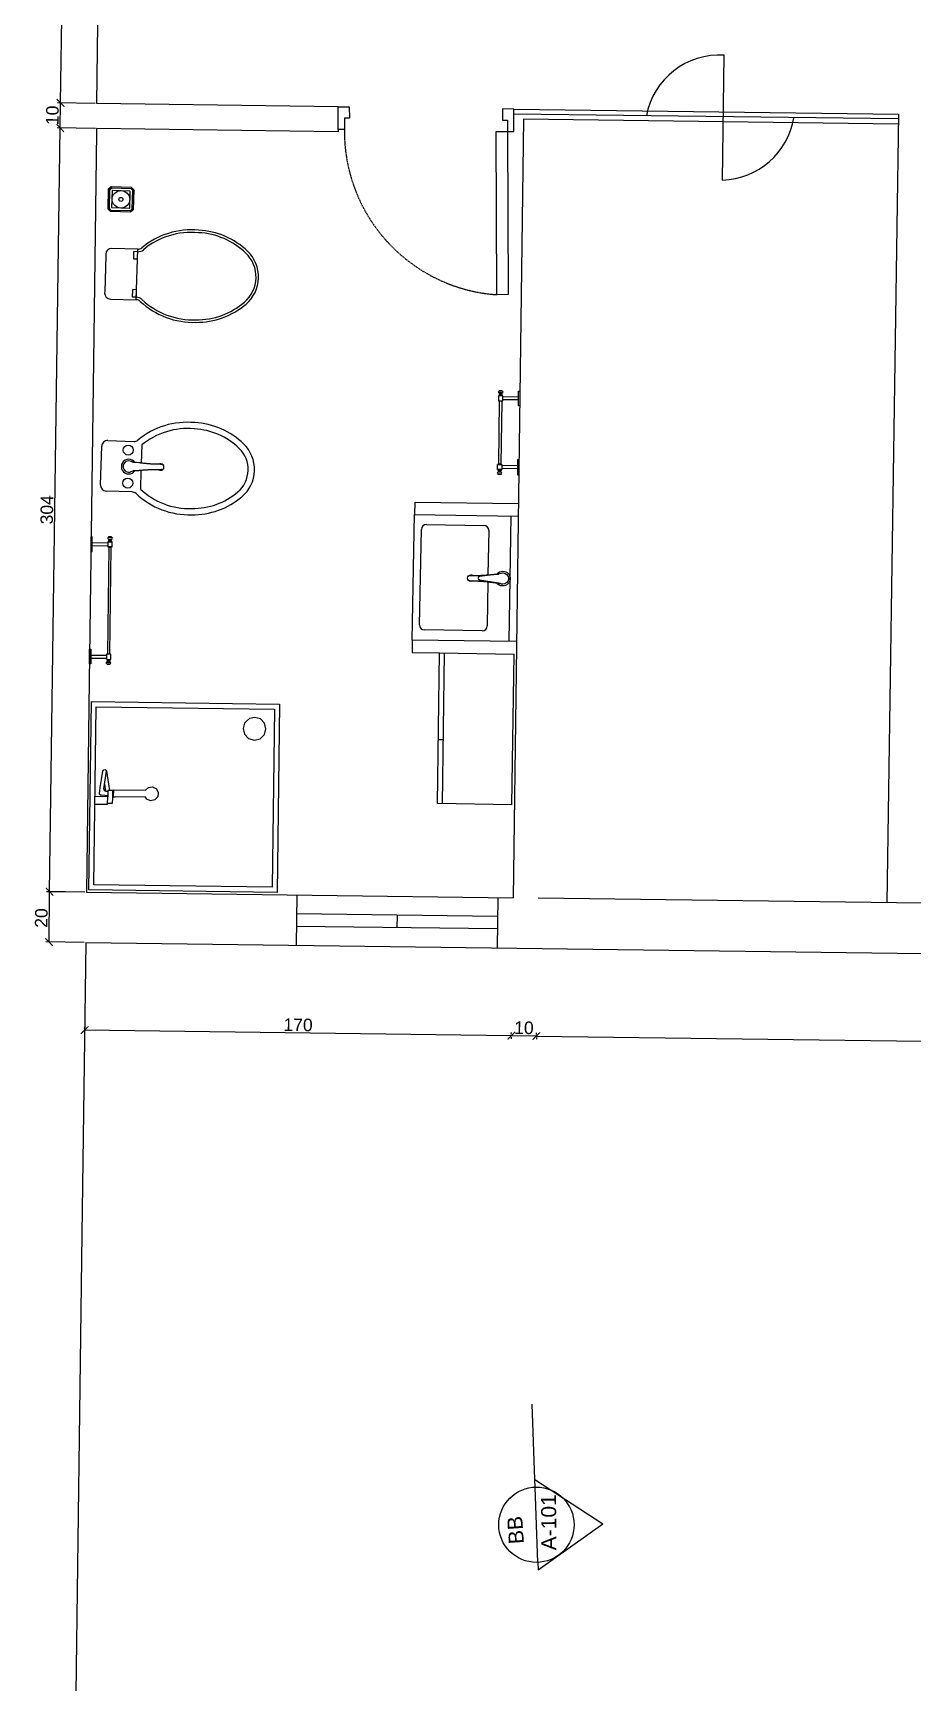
# Model space of a CAD drawing. Header units: millimetres. Extents: x 6031 to 12008, y 2 to 5193.
# Drawn here: x 6710 to 7060, y 757 to 1414 of the extents above; entities that cross this region are included whole.
import ezdxf

# ---------------------------------------------------------------- set-up
doc = ezdxf.new("R2010")
doc.units = ezdxf.units.MM
doc.linetypes.add('HIDDEN', pattern=[0.375, 0.25, -0.125])
for name, color, linetype in [('A-DOOR-FULL', 3, 'Continuous'), ('A-FURN', 9, 'Continuous'), ('A-GLAZ-FULL', 4, 'Continuous'), ('A-WALL-FULL-EXTR', 1, 'Continuous'), ('A-WALL-FULL-INTR', 2, 'Continuous'), ('QUOTE', 5, 'Continuous')]:
    doc.layers.add(name, color=color, linetype=linetype)
doc.styles.get("Standard").update_dxf_attribs({"font": 'arial.ttf'})
doc.dimstyles.new('ISO-25', dxfattribs={"dimtxt": 2.5, "dimasz": 2.5, "dimexe": 1.25, "dimexo": 0.625, "dimtad": 1, "dimtxsty": 'Standard', "dimcen": 2.5, "dimadec": 0, "dimazin": 0, "dimtfac": 1, "dimtmove": 0, "dimatfit": 3, "dimfxl": 1, "dimarcsym": 0})

# ---------------------------------------------------------------- blocks, each defined once
blk = doc.blocks.new('_ArchTick')
at = {"color": 0, "linetype": 'ByBlock', "const_width": 0.15}
blk.add_lwpolyline([(-0.5, -0.5), (0.5, 0.5)], dxfattribs=at)
blk = doc.blocks.new('*D53')
at = {"layer": 'Defpoints', "color": 0, "transparency": 16777216}
for p in [(6910.3, 1014.94), (7292.64, 1009.96), (7292.64, 1009.96)]:
    blk.add_point(p, dxfattribs=at)
at = {"layer": 'QUOTE', "color": 0, "lineweight": -2, "transparency": 16777216}
for p, q in [((6910.3, 1014.94), (7292.64, 1009.96)), ((6910.31, 1015.57), (6910.32, 1016.19)), ((7292.65, 1010.58), (7292.66, 1011.21))]:
    blk.add_line(p, q, dxfattribs=at)
at = {"layer": 'QUOTE', "color": 0, "lineweight": -2, "transparency": 16777216, "xscale": 3, "yscale": 3, "zscale": 3}
for p, rotation in [((6910.3, 1014.94), 179.2526408012089), ((7292.64, 1009.96), 359.2526408012089)]:
    blk.add_blockref('_ArchTick', p, dxfattribs=dict(at, rotation=rotation))
at = {"layer": 'QUOTE', "color": 0, "transparency": 16777216, "insert": (7190.3, 1014.47), "char_height": 5, "attachment_point": 5, "rotation": 359.25264}
blk.add_mtext('382', dxfattribs=at)
blk = doc.blocks.new('*D63')
at = {"layer": 'Defpoints', "color": 0, "transparency": 16777216}
for p in [(6900.3, 1015.07), (6900.3, 1015.07), (6910.3, 1014.94)]:
    blk.add_point(p, dxfattribs=at)
at = {"layer": 'QUOTE', "color": 0, "lineweight": -2, "transparency": 16777216}
for p, q in [((6900.29, 1014.45), (6900.29, 1013.82)), ((6910.3, 1014.94), (6900.3, 1015.07)), ((6910.29, 1014.32), (6910.28, 1013.69))]:
    blk.add_line(p, q, dxfattribs=at)
at = {"layer": 'QUOTE', "color": 0, "lineweight": -2, "transparency": 16777216, "xscale": 3, "yscale": 3, "zscale": 3}
for p, rotation in [((6900.3, 1015.07), 179.2526408012077), ((6910.3, 1014.94), 359.2526408012077)]:
    blk.add_blockref('_ArchTick', p, dxfattribs=dict(at, rotation=rotation))
at = {"layer": 'QUOTE', "color": 0, "transparency": 16777216, "insert": (6905.34, 1018.19), "char_height": 5, "attachment_point": 5, "rotation": 359.25264}
blk.add_mtext('10', dxfattribs=at)
blk = doc.blocks.new('*D77')
at = {"layer": 'Defpoints', "color": 0, "transparency": 16777216}
for p in [(6730.31, 1017.29), (6730.31, 1017.29), (6900.3, 1015.07)]:
    blk.add_point(p, dxfattribs=at)
at = {"layer": 'QUOTE', "color": 0, "lineweight": -2, "transparency": 16777216}
for p, q in [((6730.32, 1017.92), (6730.33, 1018.54)), ((6900.3, 1015.07), (6730.31, 1017.29)), ((6900.31, 1015.7), (6900.32, 1016.32))]:
    blk.add_line(p, q, dxfattribs=at)
at = {"layer": 'QUOTE', "color": 0, "lineweight": -2, "transparency": 16777216, "xscale": 3, "yscale": 3, "zscale": 3}
for p, rotation in [((6730.31, 1017.29), 179.2526408012091), ((6900.3, 1015.07), 359.2526408012092)]:
    blk.add_blockref('_ArchTick', p, dxfattribs=dict(at, rotation=rotation))
at = {"layer": 'QUOTE', "color": 0, "transparency": 16777216, "insert": (6815.35, 1019.36), "char_height": 5, "attachment_point": 5, "rotation": 359.25264}
blk.add_mtext('170', dxfattribs=at)
blk = doc.blocks.new('*D81')
at = {"layer": 'Defpoints', "color": 0, "transparency": 16777216}
for p in [(6716.38, 1072.37), (6731.03, 1072.18), (6730.77, 1052.19)]:
    blk.add_point(p, dxfattribs=at)
at = {"layer": 'QUOTE', "color": 0, "lineweight": -2, "transparency": 16777216}
for p, q in [((6730.41, 1072.19), (6715.13, 1072.39)), ((6716.12, 1052.38), (6716.38, 1072.37)), ((6730.14, 1052.19), (6714.87, 1052.39))]:
    blk.add_line(p, q, dxfattribs=at)
at = {"layer": 'QUOTE', "color": 0, "lineweight": -2, "transparency": 16777216, "xscale": 3, "yscale": 3, "zscale": 3}
for p, rotation in [((6716.38, 1072.37), 89.25264080121269), ((6716.12, 1052.38), 269.2526408012127)]:
    blk.add_blockref('_ArchTick', p, dxfattribs=dict(at, rotation=rotation))
at = {"layer": 'QUOTE', "color": 0, "transparency": 16777216, "insert": (6713.06, 1061.91), "char_height": 5, "attachment_point": 5, "rotation": 89.25264}
blk.add_mtext('20', dxfattribs=at)
blk = doc.blocks.new('*D82')
at = {"layer": 'Defpoints', "color": 0, "transparency": 16777216}
for p in [(6720.59, 1376.47), (6735.28, 1376.27), (6731.03, 1072.18)]:
    blk.add_point(p, dxfattribs=at)
at = {"layer": 'QUOTE', "color": 0, "lineweight": -2, "transparency": 16777216}
for p, q in [((6716.34, 1072.39), (6720.59, 1376.47)), ((6734.65, 1376.28), (6719.34, 1376.49)), ((6730.41, 1072.19), (6715.09, 1072.41))]:
    blk.add_line(p, q, dxfattribs=at)
at = {"layer": 'QUOTE', "color": 0, "lineweight": -2, "transparency": 16777216, "xscale": 3, "yscale": 3, "zscale": 3}
for p, rotation in [((6720.59, 1376.47), 89.20019845323878), ((6716.34, 1072.39), 269.2001984532388)]:
    blk.add_blockref('_ArchTick', p, dxfattribs=dict(at, rotation=rotation))
at = {"layer": 'QUOTE', "color": 0, "transparency": 16777216, "insert": (6715.29, 1224.47), "char_height": 5, "attachment_point": 5, "rotation": 89.2002}
blk.add_mtext('304', dxfattribs=at)
blk = doc.blocks.new('*D83')
at = {"layer": 'Defpoints', "color": 0, "transparency": 16777216}
for p in [(6720.72, 1386.45), (6735.13, 1386.25), (6735, 1376.27)]:
    blk.add_point(p, dxfattribs=at)
at = {"layer": 'QUOTE', "color": 0, "lineweight": -2, "transparency": 16777216}
for p, q in [((6734.51, 1386.26), (6719.47, 1386.46)), ((6720.59, 1376.46), (6720.72, 1386.45)), ((6734.37, 1376.28), (6719.34, 1376.48))]:
    blk.add_line(p, q, dxfattribs=at)
at = {"layer": 'QUOTE', "color": 0, "lineweight": -2, "transparency": 16777216, "xscale": 3, "yscale": 3, "zscale": 3}
for p, rotation in [((6720.72, 1386.45), 89.22906543911091), ((6720.59, 1376.46), 269.2290654391109)]:
    blk.add_blockref('_ArchTick', p, dxfattribs=dict(at, rotation=rotation))
at = {"layer": 'QUOTE', "color": 0, "transparency": 16777216, "insert": (6717.48, 1381.5), "char_height": 5, "attachment_point": 5, "rotation": 89.22907}
blk.add_mtext('10', dxfattribs=at)
blk = doc.blocks.new('*D84')
at = {"layer": 'Defpoints', "color": 0, "transparency": 16777216}
for p in [(6722.95, 1539.6), (6737.37, 1539.39), (6735.13, 1386.25)]:
    blk.add_point(p, dxfattribs=at)
at = {"layer": 'QUOTE', "color": 0, "lineweight": -2, "transparency": 16777216}
for p, q in [((6720.72, 1386.46), (6722.95, 1539.6)), ((6736.74, 1539.39), (6721.7, 1539.61)), ((6734.51, 1386.26), (6719.47, 1386.48))]:
    blk.add_line(p, q, dxfattribs=at)
at = {"layer": 'QUOTE', "color": 0, "lineweight": -2, "transparency": 16777216, "xscale": 3, "yscale": 3, "zscale": 3}
for p, rotation in [((6722.95, 1539.6), 89.16380775792747), ((6720.72, 1386.46), 269.1638077579275)]:
    blk.add_blockref('_ArchTick', p, dxfattribs=dict(at, rotation=rotation))
at = {"layer": 'QUOTE', "color": 0, "transparency": 16777216, "insert": (6718.66, 1463.08), "char_height": 5, "attachment_point": 5, "rotation": 89.16381}
blk.add_mtext('153', dxfattribs=at)

msp = doc.modelspace()

# ---------------------------------------------------------------- linework, layer by layer
at = {"layer": 'A-DOOR-FULL'}
for points in [[(6833.799, 1375.891), (6831.299, 1375.882), (6831.267, 1384.882), (6835.767, 1384.897), (6835.783, 1380.398), (6833.783, 1380.391), (6833.799, 1375.891)], [(6898.785, 1375.084), (6901.285, 1375.092), (6901.254, 1384.016), (6896.754, 1384.077), (6896.769, 1379.577), (6898.769, 1379.584), (6898.785, 1375.084)], [(6894.509, 1310.108), (6894.285, 1375.107), (6898.785, 1375.123), (6899.009, 1310.123), (6894.509, 1310.108)]]:
    msp.add_lwpolyline(points, dxfattribs=at)
at = {"layer": 'A-DOOR-FULL', "linetype": 'HIDDEN'}
msp.add_arc((6899.066, 1375.219), 65.27, 179.410366, 265.997236, dxfattribs=at)
at = {"layer": 'A-FURN', "ltscale": 0.1}
for p, q in [((6984.444, 1355.736), (6985.111, 1405.497)), ((6895.532, 1267.685), (6895.222, 1242.687)), ((6896.546, 1267.672), (6896.132, 1242.671)), ((6753.097, 1250.283), (6752.858, 1243.063)), ((6748.881, 1239.67), (6749.648, 1239.902)), ((6752.76, 1240.104), (6752.516, 1232.725)), ((6861.823, 1222.546), (6861.952, 1227.545)), ((6861.952, 1227.545), (6903.066, 1226.923)), ((6895.926, 1199.067), (6895.159, 1198.835)), ((6860.818, 1172.661), (6860.745, 1167.662)), ((6860.745, 1167.662), (6871.727, 1167.447)), ((6870.858, 1107.453), (6871.727, 1167.447)), ((6871.727, 1167.447), (6901.391, 1167.017)), ((6872.858, 1107.424), (6873.727, 1167.418)), ((6900.522, 1107.024), (6901.391, 1167.017)), ((6873.226, 1132.867), (6871.226, 1132.895)), ((6900.522, 1107.024), (6870.858, 1107.453))]:
    msp.add_line(p, q, dxfattribs=at)
at = {"layer": 'A-FURN'}
for p, q in [((6739.653, 1344.201), (6739.883, 1352.198)), ((6739.883, 1352.198), (6740.912, 1353.169)), ((6740.158, 1344.394), (6740.377, 1351.977)), ((6740.377, 1351.977), (6741.104, 1352.663)), ((6740.912, 1353.169), (6748.908, 1352.938)), ((6741.104, 1352.663), (6748.687, 1352.444)), ((6741.17, 1344.779), (6741.365, 1351.534)), ((6741.365, 1351.534), (6741.489, 1351.652)), ((6741.489, 1351.652), (6748.244, 1351.457)), ((6748.362, 1351.332), (6748.167, 1344.578)), ((6748.244, 1351.457), (6748.362, 1351.332)), ((6748.687, 1352.444), (6749.373, 1351.717)), ((6748.908, 1352.938), (6749.879, 1351.91)), ((6749.373, 1351.717), (6749.155, 1344.135)), ((6749.879, 1351.91), (6749.649, 1343.913)), ((6740.623, 1343.173), (6739.653, 1344.201)), ((6740.845, 1343.667), (6740.158, 1344.394)), ((6748.62, 1342.942), (6740.623, 1343.173)), ((6748.428, 1343.448), (6740.845, 1343.667)), ((6741.288, 1344.654), (6741.17, 1344.779)), ((6748.042, 1344.46), (6741.288, 1344.654)), ((6748.167, 1344.578), (6748.042, 1344.46)), ((6749.155, 1344.135), (6748.428, 1343.448)), ((6749.649, 1343.913), (6748.62, 1342.942)), ((6751.49, 1328.195), (6741.158, 1328.493)), ((6749.875, 1324.24), (6749.961, 1327.239)), ((6751.461, 1327.196), (6749.961, 1327.239)), ((6750.909, 1308.072), (6751.49, 1328.195)), ((6738.705, 1325.602), (6738.296, 1311.398)), ((6738.723, 1326.194), (6738.705, 1325.602)), ((6751.374, 1324.197), (6749.875, 1324.24)), ((6738.296, 1311.398), (6738.279, 1310.806)), ((6740.578, 1308.37), (6750.909, 1308.072)), ((6749.439, 1309.115), (6749.525, 1312.114)), ((6750.938, 1309.072), (6749.439, 1309.115)), ((6751.025, 1312.071), (6749.525, 1312.114)), ((6750.938, 1309.072), (6751.025, 1312.071)), ((6895.226, 1269.885), (6895.201, 1267.858)), ((6895.475, 1269.882), (6895.226, 1269.885)), ((6895.48, 1270.305), (6895.475, 1269.882)), ((6896.658, 1269.868), (6895.475, 1269.882)), ((6896.663, 1270.29), (6895.48, 1270.305)), ((6895.488, 1270.98), (6895.486, 1270.812)), ((6896.669, 1270.797), (6895.486, 1270.812)), ((6896.671, 1270.966), (6895.488, 1270.98)), ((6895.499, 1271.825), (6895.497, 1271.656)), ((6896.68, 1271.642), (6895.497, 1271.656)), ((6896.682, 1271.811), (6895.499, 1271.825)), ((6896.658, 1269.868), (6896.663, 1270.29)), ((6896.907, 1269.864), (6896.658, 1269.868)), ((6896.669, 1270.797), (6896.671, 1270.966)), ((6896.68, 1271.642), (6896.682, 1271.811)), ((6896.882, 1267.837), (6896.907, 1269.864)), ((6903.147, 1268.182), (6896.887, 1268.259)), ((6903.162, 1269.364), (6896.902, 1269.442)), ((6903.118, 1265.816), (6903.191, 1271.73)), ((6903.191, 1271.73), (6903.65, 1271.724)), ((6895.201, 1267.858), (6895.45, 1267.855)), ((6895.45, 1267.855), (6895.448, 1267.686)), ((6895.448, 1267.686), (6895.532, 1267.685)), ((6895.45, 1267.855), (6896.632, 1267.84)), ((6896.546, 1267.672), (6895.532, 1267.685)), ((6896.546, 1267.672), (6896.63, 1267.671)), ((6896.63, 1267.671), (6896.632, 1267.84)), ((6896.632, 1267.84), (6896.882, 1267.837)), ((6903.573, 1265.811), (6903.118, 1265.816)), ((6736.636, 1234.337), (6737.145, 1249.723)), ((6739.59, 1252.012), (6749.92, 1251.671)), ((6894.8, 1240.496), (6894.834, 1242.524)), ((6894.834, 1242.524), (6895.083, 1242.52)), ((6895.083, 1242.52), (6895.086, 1242.689)), ((6895.083, 1242.52), (6896.265, 1242.5)), ((6895.086, 1242.689), (6895.17, 1242.687)), ((6896.184, 1242.671), (6895.17, 1242.687)), ((6896.184, 1242.671), (6896.268, 1242.669)), ((6896.268, 1242.669), (6896.265, 1242.5)), ((6896.265, 1242.5), (6896.515, 1242.496)), ((6896.515, 1242.496), (6896.481, 1240.469)), ((6902.767, 1241.97), (6896.508, 1242.074)), ((6902.807, 1244.335), (6902.709, 1238.422)), ((6903.313, 1244.327), (6902.807, 1244.335)), ((6895.049, 1240.492), (6894.8, 1240.496)), ((6895.017, 1238.549), (6895.02, 1238.718)), ((6896.2, 1238.53), (6895.017, 1238.549)), ((6896.202, 1238.699), (6895.02, 1238.718)), ((6895.031, 1239.394), (6895.034, 1239.563)), ((6896.214, 1239.375), (6895.031, 1239.394)), ((6896.216, 1239.544), (6895.034, 1239.563)), ((6895.042, 1240.07), (6895.049, 1240.492)), ((6896.225, 1240.05), (6895.042, 1240.07)), ((6896.232, 1240.473), (6895.049, 1240.492)), ((6896.202, 1238.699), (6896.2, 1238.53)), ((6896.216, 1239.544), (6896.214, 1239.375)), ((6896.232, 1240.473), (6896.225, 1240.05)), ((6896.481, 1240.469), (6896.232, 1240.473)), ((6902.748, 1240.787), (6896.488, 1240.891)), ((6902.709, 1238.422), (6903.215, 1238.414)), ((6749.255, 1231.55), (6738.925, 1231.892)), ((6860.817, 1172.609), (6861.793, 1222.599)), ((6861.793, 1222.599), (6903.001, 1221.966)), ((6899.494, 1172.025), (6900.235, 1222.029)), ((6863.73, 1178.641), (6864.496, 1216.621)), ((6866.534, 1218.582), (6889.32, 1218.267)), ((6891.291, 1216.237), (6891.006, 1198.545)), ((6732.846, 1213.755), (6732.773, 1207.841)), ((6733.353, 1213.748), (6732.846, 1213.755)), ((6733.28, 1207.835), (6733.353, 1213.748)), ((6733.309, 1210.2), (6739.569, 1210.123)), ((6733.324, 1211.383), (6739.584, 1211.305)), ((6739.895, 1209.527), (6739.37, 1167.118)), ((6739.589, 1211.728), (6739.564, 1209.7)), ((6739.564, 1209.7), (6739.813, 1209.697)), ((6739.838, 1211.725), (6739.589, 1211.728)), ((6739.813, 1209.697), (6739.811, 1209.528)), ((6739.811, 1209.528), (6739.895, 1209.527)), ((6740.996, 1209.682), (6739.813, 1209.697)), ((6739.843, 1212.147), (6739.838, 1211.725)), ((6739.838, 1211.725), (6741.021, 1211.71)), ((6739.843, 1212.147), (6741.026, 1212.132)), ((6739.852, 1212.823), (6739.85, 1212.654)), ((6739.85, 1212.654), (6741.032, 1212.639)), ((6739.852, 1212.823), (6741.034, 1212.808)), ((6739.862, 1213.668), (6739.86, 1213.499)), ((6739.86, 1213.499), (6741.043, 1213.484)), ((6741.045, 1213.653), (6739.862, 1213.668)), ((6739.895, 1209.527), (6740.909, 1209.514)), ((6740.384, 1167.105), (6740.909, 1209.514)), ((6740.909, 1209.514), (6740.994, 1209.513)), ((6740.994, 1209.513), (6740.996, 1209.682)), ((6740.996, 1209.682), (6741.245, 1209.679)), ((6741.021, 1211.71), (6741.026, 1212.132)), ((6741.27, 1211.707), (6741.021, 1211.71)), ((6741.032, 1212.639), (6741.034, 1212.808)), ((6741.043, 1213.484), (6741.045, 1213.653)), ((6741.245, 1209.679), (6741.27, 1211.707)), ((6732.773, 1207.841), (6733.28, 1207.835)), ((6890.966, 1195.789), (6890.727, 1178.241)), ((6888.698, 1176.271), (6865.7, 1176.612)), ((6902.233, 1171.995), (6860.817, 1172.609)), ((6732.218, 1163.066), (6732.291, 1168.98)), ((6732.725, 1163.06), (6732.218, 1163.066)), ((6732.291, 1168.98), (6732.798, 1168.973)), ((6732.798, 1168.973), (6732.725, 1163.06)), ((6732.754, 1165.425), (6739.014, 1165.348)), ((6732.769, 1166.608), (6739.029, 1166.53)), ((6739.034, 1166.953), (6739.009, 1164.925)), ((6739.009, 1164.925), (6739.258, 1164.922)), ((6739.283, 1166.95), (6739.034, 1166.953)), ((6739.236, 1163.148), (6739.234, 1162.979)), ((6739.234, 1162.979), (6740.417, 1162.964)), ((6739.236, 1163.148), (6740.419, 1163.133)), ((6739.247, 1163.993), (6739.245, 1163.824)), ((6739.245, 1163.824), (6740.427, 1163.809)), ((6739.247, 1163.993), (6740.429, 1163.978)), ((6739.258, 1164.922), (6739.253, 1164.5)), ((6739.253, 1164.5), (6740.436, 1164.485)), ((6739.258, 1164.922), (6740.441, 1164.907)), ((6739.285, 1167.119), (6739.283, 1166.95)), ((6740.466, 1166.935), (6739.283, 1166.95)), ((6739.37, 1167.118), (6739.285, 1167.119)), ((6739.37, 1167.118), (6740.384, 1167.105)), ((6740.468, 1167.104), (6740.384, 1167.105)), ((6740.427, 1163.809), (6740.429, 1163.978)), ((6740.436, 1164.485), (6740.441, 1164.907)), ((6740.441, 1164.907), (6740.69, 1164.904)), ((6740.466, 1166.935), (6740.468, 1167.104)), ((6740.715, 1166.932), (6740.466, 1166.935)), ((6740.69, 1164.904), (6740.715, 1166.932)), ((6794.049, 1139.534), (6793.471, 1137.379)), ((6793.471, 1137.379), (6793.991, 1135.091)), ((6794.853, 1140.354), (6794.049, 1139.534)), ((6794.853, 1140.354), (6795.938, 1141.295)), ((6798.008, 1141.802), (6795.938, 1141.295)), ((6800.319, 1141.221), (6798.008, 1141.802)), ((6801.986, 1139.47), (6800.319, 1141.221)), ((6801.927, 1134.988), (6802.467, 1137.183)), ((6802.467, 1137.183), (6801.986, 1139.47)), ((6793.991, 1135.091), (6795.659, 1133.379)), ((6795.659, 1133.379), (6797.93, 1132.759)), ((6797.93, 1132.759), (6800.216, 1133.319)), ((6800.216, 1133.319), (6801.927, 1134.988)), ((6736.566, 1113.865), (6737.088, 1117.135)), ((6737.088, 1117.135), (6737.61, 1120.408)), ((6737.61, 1120.408), (6737.734, 1120.725)), ((6737.734, 1120.725), (6738.009, 1120.954)), ((6737.933, 1113.329), (6739.051, 1120.327)), ((6738.009, 1120.954), (6738.328, 1121.019)), ((6738.328, 1121.019), (6738.627, 1120.973)), ((6738.627, 1120.973), (6738.887, 1120.778)), ((6738.887, 1120.778), (6739.083, 1120.439)), ((6739.083, 1120.439), (6739.084, 1120.438)), ((6739.084, 1120.438), (6740.217, 1112.694)), ((6739.498, 1110.203), (6734.498, 1110.269)), ((6736.222, 1111.651), (6736.347, 1112.498)), ((6736.295, 1111.257), (6736.222, 1111.651)), ((6736.605, 1110.896), (6736.295, 1111.257)), ((6736.347, 1112.498), (6736.566, 1113.865)), ((6737.067, 1110.769), (6736.605, 1110.896)), ((6738.393, 1110.752), (6737.067, 1110.769)), ((6737.933, 1113.329), (6738.007, 1112.935)), ((6738.007, 1112.935), (6738.316, 1112.574)), ((6738.234, 1115.214), (6738.57, 1112.504)), ((6738.316, 1112.574), (6738.778, 1112.447)), ((6738.393, 1110.752), (6739.505, 1110.737)), ((6738.737, 1110.3), (6738.671, 1110.214)), ((6738.782, 1110.511), (6738.737, 1110.3)), ((6738.744, 1110.747), (6738.782, 1110.511)), ((6738.778, 1112.447), (6739.527, 1112.437)), ((6739.53, 1112.703), (6739.498, 1110.203)), ((6741.53, 1112.677), (6739.53, 1112.703)), ((6741.491, 1109.677), (6741.53, 1112.677)), ((6741.504, 1110.711), (6741.722, 1110.708)), ((6741.527, 1112.411), (6741.744, 1112.408)), ((6741.751, 1112.974), (6741.715, 1110.173)), ((6741.722, 1110.701), (6741.716, 1110.708)), ((6741.751, 1112.974), (6754.533, 1112.807)), ((6754.533, 1112.807), (6755.719, 1113.841)), ((6755.719, 1113.841), (6757.389, 1114.088)), ((6757.389, 1114.088), (6758.894, 1113.295)), ((6758.894, 1113.295), (6759.584, 1111.923)), ((6759.584, 1111.923), (6759.41, 1110.209)), ((6734.459, 1107.269), (6739.458, 1107.204)), ((6739.458, 1107.204), (6739.498, 1110.203)), ((6739.465, 1107.704), (6741.465, 1107.677)), ((6741.465, 1107.677), (6741.491, 1109.677)), ((6741.715, 1110.173), (6742.518, 1110.164)), ((6754.496, 1110.008), (6742.518, 1110.164)), ((6755.103, 1109.188), (6754.496, 1110.008)), ((6756.526, 1108.597), (6755.103, 1109.188)), ((6758.231, 1108.945), (6756.526, 1108.597)), ((6759.41, 1110.209), (6758.231, 1108.945))]:
    msp.add_line(p, q, dxfattribs=at)
at = {"layer": 'A-FURN', "ltscale": 4}
for p, q in [((6748.977, 1243.618), (6748.95, 1243.628)), ((6749.003, 1243.606), (6748.977, 1243.618)), ((6749.03, 1243.595), (6749.003, 1243.606)), ((6749.058, 1243.583), (6749.03, 1243.595)), ((6749.085, 1243.571), (6749.058, 1243.583)), ((6749.112, 1243.559), (6749.085, 1243.571)), ((6749.139, 1243.547), (6749.112, 1243.559)), ((6749.166, 1243.535), (6749.139, 1243.547)), ((6749.194, 1243.523), (6749.166, 1243.535)), ((6749.221, 1243.511), (6749.194, 1243.523)), ((6749.249, 1243.5), (6749.221, 1243.511)), ((6749.276, 1243.488), (6749.249, 1243.5)), ((6749.304, 1243.477), (6749.276, 1243.488)), ((6749.331, 1243.466), (6749.304, 1243.477)), ((6749.359, 1243.455), (6749.331, 1243.466)), ((6749.387, 1243.445), (6749.359, 1243.455)), ((6749.414, 1243.436), (6749.387, 1243.445)), ((6749.442, 1243.427), (6749.414, 1243.436)), ((6749.47, 1243.418), (6749.442, 1243.427)), ((6749.498, 1243.411), (6749.47, 1243.418)), ((6749.565, 1243.394), (6749.498, 1243.411)), ((6749.632, 1243.38), (6749.565, 1243.394)), ((6749.699, 1243.368), (6749.632, 1243.38)), ((6749.766, 1243.359), (6749.699, 1243.368)), ((6749.834, 1243.351), (6749.766, 1243.359)), ((6749.902, 1243.344), (6749.834, 1243.351)), ((6749.97, 1243.339), (6749.902, 1243.344)), ((6750.038, 1243.335), (6749.97, 1243.339)), ((6750.106, 1243.332), (6750.038, 1243.335)), ((6750.174, 1243.33), (6750.106, 1243.332)), ((6750.242, 1243.329), (6750.174, 1243.33)), ((6750.311, 1243.328), (6750.242, 1243.329)), ((6750.379, 1243.327), (6750.311, 1243.328)), ((6750.447, 1243.327), (6750.379, 1243.327)), ((6750.515, 1243.326), (6750.447, 1243.327)), ((6750.584, 1243.325), (6750.515, 1243.326)), ((6750.652, 1243.323), (6750.584, 1243.325)), ((6750.72, 1243.321), (6750.652, 1243.323)), ((6750.788, 1243.318), (6750.72, 1243.321)), ((6750.855, 1243.314), (6750.788, 1243.318)), ((6751.039, 1243.291), (6750.855, 1243.314)), ((6751.871, 1243.186), (6751.039, 1243.291)), ((6752.152, 1243.15), (6751.871, 1243.186)), ((6752.434, 1243.115), (6752.152, 1243.15)), ((6752.715, 1243.081), (6752.434, 1243.115)), ((6752.996, 1243.046), (6752.715, 1243.081)), ((6753.278, 1243.013), (6752.996, 1243.046)), ((6753.56, 1242.98), (6753.278, 1243.013)), ((6753.842, 1242.947), (6753.56, 1242.98)), ((6754.124, 1242.916), (6753.842, 1242.947)), ((6754.406, 1242.885), (6754.124, 1242.916)), ((6754.688, 1242.856), (6754.406, 1242.885)), ((6754.97, 1242.828), (6754.688, 1242.856)), ((6755.252, 1242.801), (6754.97, 1242.828)), ((6755.535, 1242.775), (6755.252, 1242.801)), ((6755.817, 1242.75), (6755.535, 1242.775)), ((6756.1, 1242.728), (6755.817, 1242.75)), ((6756.383, 1242.706), (6756.1, 1242.728)), ((6756.666, 1242.687), (6756.383, 1242.706)), ((6756.949, 1242.669), (6756.666, 1242.687)), ((6757.232, 1242.654), (6756.949, 1242.669)), ((6757.515, 1242.64), (6757.232, 1242.654)), ((6757.614, 1242.635), (6757.515, 1242.64)), ((6757.714, 1242.631), (6757.614, 1242.635)), ((6757.814, 1242.627), (6757.714, 1242.631)), ((6757.914, 1242.623), (6757.814, 1242.627)), ((6758.013, 1242.619), (6757.914, 1242.623)), ((6758.113, 1242.615), (6758.013, 1242.619)), ((6758.213, 1242.612), (6758.113, 1242.615)), ((6758.313, 1242.608), (6758.213, 1242.612)), ((6758.413, 1242.605), (6758.313, 1242.608)), ((6758.513, 1242.601), (6758.413, 1242.605)), ((6758.612, 1242.598), (6758.513, 1242.601)), ((6758.712, 1242.595), (6758.612, 1242.598)), ((6758.812, 1242.592), (6758.712, 1242.595)), ((6758.912, 1242.589), (6758.812, 1242.592)), ((6759.012, 1242.587), (6758.912, 1242.589)), ((6759.112, 1242.584), (6759.012, 1242.587)), ((6759.211, 1242.582), (6759.112, 1242.584)), ((6759.311, 1242.579), (6759.211, 1242.582)), ((6759.411, 1242.577), (6759.311, 1242.579)), ((6759.511, 1242.575), (6759.411, 1242.577)), ((6759.564, 1242.574), (6759.511, 1242.575)), ((6759.617, 1242.574), (6759.564, 1242.574)), ((6759.671, 1242.574), (6759.617, 1242.574)), ((6759.726, 1242.574), (6759.671, 1242.574)), ((6759.78, 1242.575), (6759.726, 1242.574)), ((6759.836, 1242.576), (6759.78, 1242.575)), ((6759.891, 1242.577), (6759.836, 1242.576)), ((6759.947, 1242.578), (6759.891, 1242.577)), ((6760.003, 1242.578), (6759.947, 1242.578)), ((6760.059, 1242.579), (6760.003, 1242.578)), ((6760.115, 1242.579), (6760.059, 1242.579)), ((6760.17, 1242.579), (6760.115, 1242.579)), ((6760.226, 1242.579), (6760.17, 1242.579)), ((6760.281, 1242.578), (6760.226, 1242.579)), ((6760.336, 1242.576), (6760.281, 1242.578)), ((6760.391, 1242.574), (6760.336, 1242.576)), ((6760.445, 1242.571), (6760.391, 1242.574)), ((6760.498, 1242.567), (6760.445, 1242.571)), ((6760.551, 1242.562), (6760.498, 1242.567)), ((6760.604, 1242.555), (6760.551, 1242.562)), ((6760.635, 1242.551), (6760.604, 1242.555)), ((6760.667, 1242.546), (6760.635, 1242.551)), ((6760.698, 1242.54), (6760.667, 1242.546)), ((6760.73, 1242.534), (6760.698, 1242.54)), ((6760.761, 1242.527), (6760.73, 1242.534)), ((6760.793, 1242.52), (6760.761, 1242.527)), ((6760.825, 1242.512), (6760.793, 1242.52)), ((6760.856, 1242.504), (6760.825, 1242.512)), ((6760.888, 1242.496), (6760.856, 1242.504)), ((6760.919, 1242.487), (6760.888, 1242.496)), ((6760.95, 1242.479), (6760.919, 1242.487)), ((6760.982, 1242.47), (6760.95, 1242.479)), ((6761.013, 1242.461), (6760.982, 1242.47)), ((6761.045, 1242.452), (6761.013, 1242.461)), ((6761.076, 1242.443), (6761.045, 1242.452)), ((6761.107, 1242.434), (6761.076, 1242.443)), ((6761.138, 1242.426), (6761.107, 1242.434)), ((6761.169, 1242.417), (6761.138, 1242.426)), ((6761.2, 1242.409), (6761.169, 1242.417)), ((6761.231, 1242.402), (6761.2, 1242.409)), ((6749.716, 1239.91), (6749.648, 1239.902)), ((6749.784, 1239.917), (6749.716, 1239.91)), ((6749.851, 1239.922), (6749.784, 1239.917)), ((6749.919, 1239.925), (6749.851, 1239.922)), ((6749.987, 1239.928), (6749.919, 1239.925)), ((6750.055, 1239.929), (6749.987, 1239.928)), ((6750.123, 1239.929), (6750.055, 1239.929)), ((6750.191, 1239.929), (6750.123, 1239.929)), ((6750.259, 1239.928), (6750.191, 1239.929)), ((6750.327, 1239.927), (6750.259, 1239.928)), ((6750.395, 1239.926), (6750.327, 1239.927)), ((6750.464, 1239.925), (6750.395, 1239.926)), ((6750.532, 1239.924), (6750.464, 1239.925)), ((6750.6, 1239.924), (6750.532, 1239.924)), ((6750.668, 1239.924), (6750.6, 1239.924)), ((6750.737, 1239.925), (6750.668, 1239.924)), ((6750.805, 1239.927), (6750.737, 1239.925)), ((6750.872, 1239.93), (6750.805, 1239.927)), ((6750.939, 1239.934), (6750.872, 1239.93)), ((6751.006, 1239.939), (6750.939, 1239.934)), ((6751.074, 1239.944), (6751.006, 1239.939)), ((6751.141, 1239.95), (6751.074, 1239.944)), ((6751.208, 1239.956), (6751.141, 1239.95)), ((6751.275, 1239.962), (6751.208, 1239.956)), ((6751.342, 1239.969), (6751.275, 1239.962)), ((6751.409, 1239.976), (6751.342, 1239.969)), ((6751.476, 1239.983), (6751.409, 1239.976)), ((6751.543, 1239.991), (6751.476, 1239.983)), ((6751.61, 1239.998), (6751.543, 1239.991)), ((6751.677, 1240.006), (6751.61, 1239.998)), ((6751.744, 1240.013), (6751.677, 1240.006)), ((6751.811, 1240.021), (6751.744, 1240.013)), ((6751.879, 1240.028), (6751.811, 1240.021)), ((6751.946, 1240.035), (6751.879, 1240.028)), ((6752.013, 1240.041), (6751.946, 1240.035)), ((6752.08, 1240.048), (6752.013, 1240.041)), ((6752.147, 1240.053), (6752.08, 1240.048)), ((6752.423, 1240.076), (6752.147, 1240.053)), ((6752.698, 1240.099), (6752.423, 1240.076)), ((6752.974, 1240.122), (6752.698, 1240.099)), ((6753.25, 1240.146), (6752.974, 1240.122)), ((6753.525, 1240.169), (6753.25, 1240.146)), ((6753.801, 1240.192), (6753.525, 1240.169)), ((6754.077, 1240.214), (6753.801, 1240.192)), ((6754.352, 1240.236), (6754.077, 1240.214)), ((6754.628, 1240.257), (6754.352, 1240.236)), ((6754.904, 1240.278), (6754.628, 1240.257)), ((6755.18, 1240.297), (6754.904, 1240.278)), ((6755.455, 1240.315), (6755.18, 1240.297)), ((6755.731, 1240.332), (6755.455, 1240.315)), ((6756.007, 1240.348), (6755.731, 1240.332)), ((6756.283, 1240.362), (6756.007, 1240.348)), ((6756.56, 1240.374), (6756.283, 1240.362)), ((6756.836, 1240.384), (6756.56, 1240.374)), ((6757.113, 1240.392), (6756.836, 1240.384)), ((6757.389, 1240.398), (6757.113, 1240.392)), ((6757.666, 1240.401), (6757.389, 1240.398)), ((6757.757, 1240.402), (6757.666, 1240.401)), ((6757.847, 1240.403), (6757.757, 1240.402)), ((6757.938, 1240.403), (6757.847, 1240.403)), ((6758.029, 1240.404), (6757.938, 1240.403)), ((6758.119, 1240.405), (6758.029, 1240.404)), ((6758.21, 1240.405), (6758.119, 1240.405)), ((6758.3, 1240.406), (6758.21, 1240.405)), ((6758.391, 1240.406), (6758.3, 1240.406)), ((6758.482, 1240.407), (6758.391, 1240.406)), ((6758.572, 1240.407), (6758.482, 1240.407)), ((6758.663, 1240.407), (6758.572, 1240.407)), ((6758.754, 1240.407), (6758.663, 1240.407)), ((6758.844, 1240.408), (6758.754, 1240.407)), ((6758.935, 1240.408), (6758.844, 1240.408)), ((6759.025, 1240.407), (6758.935, 1240.408)), ((6759.116, 1240.407), (6759.025, 1240.407)), ((6759.207, 1240.407), (6759.116, 1240.407)), ((6759.297, 1240.406), (6759.207, 1240.407)), ((6759.388, 1240.406), (6759.297, 1240.406)), ((6759.479, 1240.405), (6759.388, 1240.406)), ((6759.532, 1240.404), (6759.479, 1240.405)), ((6759.585, 1240.403), (6759.532, 1240.404)), ((6759.639, 1240.401), (6759.585, 1240.403)), ((6759.694, 1240.399), (6759.639, 1240.401)), ((6759.748, 1240.397), (6759.694, 1240.399)), ((6759.804, 1240.395), (6759.748, 1240.397)), ((6759.859, 1240.392), (6759.804, 1240.395)), ((6759.915, 1240.39), (6759.859, 1240.392)), ((6759.97, 1240.388), (6759.915, 1240.39)), ((6760.026, 1240.385), (6759.97, 1240.388)), ((6760.082, 1240.383), (6760.026, 1240.385)), ((6760.137, 1240.382), (6760.082, 1240.383)), ((6760.193, 1240.381), (6760.137, 1240.382)), ((6760.248, 1240.38), (6760.193, 1240.381)), ((6760.303, 1240.38), (6760.248, 1240.38)), ((6760.358, 1240.381), (6760.303, 1240.38)), ((6760.412, 1240.382), (6760.358, 1240.381)), ((6760.466, 1240.384), (6760.412, 1240.382)), ((6760.519, 1240.388), (6760.466, 1240.384)), ((6760.571, 1240.392), (6760.519, 1240.388)), ((6760.603, 1240.395), (6760.571, 1240.392)), ((6760.635, 1240.399), (6760.603, 1240.395)), ((6760.666, 1240.403), (6760.635, 1240.399)), ((6760.698, 1240.408), (6760.666, 1240.403)), ((6760.73, 1240.414), (6760.698, 1240.408)), ((6760.762, 1240.42), (6760.73, 1240.414)), ((6760.793, 1240.426), (6760.762, 1240.42)), ((6760.825, 1240.433), (6760.793, 1240.426)), ((6760.857, 1240.44), (6760.825, 1240.433)), ((6760.888, 1240.447), (6760.857, 1240.44)), ((6760.92, 1240.454), (6760.888, 1240.447)), ((6760.952, 1240.461), (6760.92, 1240.454)), ((6760.983, 1240.469), (6760.952, 1240.461)), ((6761.015, 1240.476), (6760.983, 1240.469)), ((6761.047, 1240.484), (6761.015, 1240.476)), ((6761.078, 1240.491), (6761.047, 1240.484)), ((6761.109, 1240.498), (6761.078, 1240.491)), ((6761.141, 1240.505), (6761.109, 1240.498)), ((6761.172, 1240.512), (6761.141, 1240.505)), ((6761.203, 1240.518), (6761.172, 1240.512))]:
    msp.add_line(p, q, dxfattribs=at)
for points in [[(6884.919, 1196.16, -0.1503111), (6884.179, 1195.944, -1), (6884.218, 1198.568, -0.1450626), (6884.929, 1198.345)], [(6883.604, 1198.219), (6883.635, 1198.225), (6883.667, 1198.232), (6883.698, 1198.239), (6883.729, 1198.246), (6883.761, 1198.253), (6883.792, 1198.261), (6883.824, 1198.268), (6883.856, 1198.276), (6883.887, 1198.283), (6883.919, 1198.29), (6883.951, 1198.297), (6883.982, 1198.304), (6884.014, 1198.311), (6884.046, 1198.317), (6884.077, 1198.323), (6884.109, 1198.328), (6884.141, 1198.333), (6884.173, 1198.338), (6884.204, 1198.342), (6884.236, 1198.345), (6884.289, 1198.349), (6884.342, 1198.352), (6884.396, 1198.355), (6884.45, 1198.356), (6884.504, 1198.357), (6884.559, 1198.357), (6884.615, 1198.356), (6884.67, 1198.355), (6884.726, 1198.353), (6884.781, 1198.352), (6884.837, 1198.349), (6884.893, 1198.347), (6884.948, 1198.344), (6885.004, 1198.342), (6885.059, 1198.34), (6885.114, 1198.337), (6885.168, 1198.335), (6885.222, 1198.334), (6885.276, 1198.332), (6885.329, 1198.332), (6885.419, 1198.331), (6885.51, 1198.33), (6885.601, 1198.33), (6885.691, 1198.33), (6885.782, 1198.329), (6885.873, 1198.329), (6885.963, 1198.329), (6886.054, 1198.329), (6886.144, 1198.33), (6886.235, 1198.33), (6886.326, 1198.33), (6886.416, 1198.331), (6886.507, 1198.331), (6886.598, 1198.332), (6886.688, 1198.332), (6886.779, 1198.333), (6886.869, 1198.333), (6886.96, 1198.334), (6887.051, 1198.335), (6887.141, 1198.336), (6887.418, 1198.339), (6887.695, 1198.345), (6887.971, 1198.353), (6888.248, 1198.363), (6888.524, 1198.375), (6888.8, 1198.389), (6889.076, 1198.405), (6889.352, 1198.421), (6889.628, 1198.44), (6889.904, 1198.459), (6890.179, 1198.479), (6890.455, 1198.501), (6890.731, 1198.523), (6891.006, 1198.545), (6891.282, 1198.568), (6891.558, 1198.591), (6891.833, 1198.614), (6892.109, 1198.638), (6892.385, 1198.661), (6892.66, 1198.683), (6892.728, 1198.689), (6892.795, 1198.695), (6892.862, 1198.702), (6892.929, 1198.709), (6892.996, 1198.716), (6893.063, 1198.723), (6893.13, 1198.731), (6893.197, 1198.738), (6893.264, 1198.746), (6893.331, 1198.753), (6893.398, 1198.761), (6893.465, 1198.768), (6893.532, 1198.775), (6893.6, 1198.781), (6893.667, 1198.787), (6893.734, 1198.793), (6893.801, 1198.798), (6893.868, 1198.802), (6893.935, 1198.806), (6894.003, 1198.809), (6894.071, 1198.812), (6894.139, 1198.813), (6894.207, 1198.813), (6894.276, 1198.813), (6894.344, 1198.812), (6894.412, 1198.811), (6894.48, 1198.81), (6894.548, 1198.809), (6894.616, 1198.808), (6894.684, 1198.808), (6894.752, 1198.808), (6894.82, 1198.809), (6894.888, 1198.812), (6894.956, 1198.815), (6895.024, 1198.82), (6895.092, 1198.827), (6895.159, 1198.835), (6887.646, 1197.872, 0.7581403), (6887.626, 1196.55), (6895.243, 1195.342), (6895.309, 1195.326), (6895.337, 1195.318), (6895.365, 1195.31), (6895.393, 1195.301), (6895.421, 1195.291), (6895.448, 1195.281), (6895.476, 1195.271), (6895.504, 1195.26), (6895.531, 1195.249), (6895.559, 1195.237), (6895.586, 1195.225), (6895.614, 1195.214), (6895.641, 1195.202), (6895.668, 1195.19), (6895.696, 1195.177), (6895.723, 1195.166), (6895.75, 1195.154), (6895.777, 1195.142), (6895.804, 1195.13), (6895.831, 1195.119), (6895.858, 1195.108)], [(6894.543, 1198.802, -0.2437367), (6896.965, 1200.012, -1), (6896.878, 1194.128, -0.244286), (6894.489, 1195.414)], [(6895.926, 1199.067, -0.1216881), (6896.973, 1199.309, -1), (6896.907, 1194.83, -0.123107), (6895.856, 1195.109)]]:
    msp.add_lwpolyline(points, format="xyb", dxfattribs=at)
msp.add_lwpolyline([(6883.576, 1196.335), (6883.607, 1196.327), (6883.638, 1196.319), (6883.669, 1196.311), (6883.7, 1196.302), (6883.732, 1196.294), (6883.763, 1196.285), (6883.794, 1196.276), (6883.825, 1196.267), (6883.857, 1196.258), (6883.888, 1196.249), (6883.92, 1196.241), (6883.951, 1196.233), (6883.983, 1196.225), (6884.014, 1196.217), (6884.046, 1196.21), (6884.077, 1196.203), (6884.109, 1196.197), (6884.141, 1196.191), (6884.172, 1196.186), (6884.204, 1196.181), (6884.256, 1196.175), (6884.309, 1196.17), (6884.362, 1196.166), (6884.417, 1196.163), (6884.471, 1196.161), (6884.526, 1196.159), (6884.581, 1196.158), (6884.637, 1196.157), (6884.693, 1196.157), (6884.749, 1196.158), (6884.805, 1196.158), (6884.86, 1196.159), (6884.916, 1196.16), (6884.972, 1196.161), (6885.027, 1196.162), (6885.082, 1196.163), (6885.136, 1196.163), (6885.19, 1196.163), (6885.244, 1196.163), (6885.296, 1196.162), (6885.396, 1196.16), (6885.496, 1196.158), (6885.596, 1196.155), (6885.696, 1196.153), (6885.796, 1196.15), (6885.895, 1196.148), (6885.995, 1196.145), (6886.095, 1196.142), (6886.195, 1196.139), (6886.295, 1196.136), (6886.395, 1196.132), (6886.494, 1196.129), (6886.594, 1196.125), (6886.694, 1196.122), (6886.794, 1196.118), (6886.894, 1196.114), (6886.993, 1196.11), (6887.093, 1196.106), (6887.193, 1196.101), (6887.293, 1196.097), (6887.576, 1196.083), (6887.859, 1196.068), (6888.142, 1196.05), (6888.425, 1196.03), (6888.707, 1196.009), (6888.99, 1195.986), (6889.273, 1195.962), (6889.555, 1195.936), (6889.837, 1195.909), (6890.12, 1195.881), (6890.402, 1195.851), (6890.684, 1195.821), (6890.966, 1195.789), (6891.248, 1195.757), (6891.529, 1195.724), (6891.811, 1195.69), (6892.092, 1195.656), (6892.374, 1195.621), (6892.655, 1195.586), (6892.936, 1195.551), (6893.769, 1195.446), (6893.952, 1195.423), (6894.02, 1195.419), (6894.088, 1195.416), (6894.156, 1195.413), (6894.224, 1195.412), (6894.292, 1195.411), (6894.36, 1195.41), (6894.428, 1195.41), (6894.497, 1195.409), (6894.565, 1195.408), (6894.633, 1195.407), (6894.702, 1195.405), (6894.77, 1195.402), (6894.838, 1195.398), (6894.906, 1195.393), (6894.973, 1195.386), (6895.041, 1195.378), (6895.108, 1195.368), (6895.176, 1195.356), (6895.243, 1195.342)], dxfattribs=at)
at = {"layer": 'A-FURN'}
msp.add_lwpolyline([(6732.991, 1148.089), (6807.985, 1147.111), (6807.007, 1072.117), (6732.013, 1073.095), (6732.991, 1148.089)], dxfattribs=at)
msp.add_lwpolyline([(6734.965, 1146.063), (6805.959, 1145.137), (6805.033, 1074.143), (6734.039, 1075.069)], close=True, dxfattribs=at)
for radius in [3.5, 0.8]:
    msp.add_circle((6744.766, 1348.056), radius, dxfattribs=at)
at = {"layer": 'A-FURN', "ltscale": 0.1}
for centre in [(6747.676, 1248.242), (6747.481, 1235.101)]:
    msp.add_circle(centre, 2, dxfattribs=at)
for centre, start, end in [((6983.386, 1375.752), 86.680948, 169.239956), ((6983.517, 1385.517), 271.784509, 350.360171)]:
    msp.add_arc(centre, 29.795, start, end, dxfattribs=at)
at = {"layer": 'A-FURN'}
for centre, radius, start, end in [((6772.912, 1304.903), 31.015, 84.795856, 129.766676), ((6772.912, 1304.903), 30.015, 84.795856, 129.766676), ((6774.281, 1305.583), 29.241, 46.173851, 87.26364), ((6774.281, 1305.583), 30.241, 46.173851, 87.26364), ((6741.09, 1326.126), 2.368, 88.348483, 178.348483), ((6751.558, 1330.563), 3.368, 268.348512, 309.766705), ((6751.558, 1330.563), 2.368, 268.348512, 309.766705), ((6785.382, 1317.148), 14.211, 310.523116, 46.173858), ((6785.382, 1317.148), 13.211, 310.523116, 46.173858), ((6740.646, 1310.738), 2.368, 178.348483, 268.348483), ((6750.841, 1305.705), 2.368, 46.930261, 88.348454), ((6750.841, 1305.705), 3.368, 46.930261, 88.348454), ((6773.638, 1330.092), 31.015, 226.93029, 271.90111), ((6773.638, 1330.092), 30.015, 226.93029, 271.90111), ((6774.966, 1329.333), 30.241, 269.433321, 310.52311), ((6774.966, 1329.333), 29.241, 269.433321, 310.52311), ((6895.493, 1271.318), 0.338, 89.290045, 269.290045), ((6895.461, 1270.558), 0.254, 274.269151, 84.310939), ((6896.688, 1270.543), 0.254, 94.269151, 264.310939), ((6896.675, 1271.304), 0.338, 269.290045, 89.290045), ((6771.244, 1228.288), 31.015, 84.553658, 129.524478), ((6771.244, 1228.288), 28.515, 84.553658, 129.524478), ((6772.616, 1228.963), 27.741, 45.931658, 87.021447), ((6772.616, 1228.963), 30.241, 45.931658, 87.021447), ((6739.512, 1249.645), 2.368, 88.106285, 178.106285), ((6749.998, 1254.038), 2.368, 268.106314, 309.524507), ((6783.765, 1240.48), 11.711, 310.28091, 45.931652), ((6783.765, 1240.48), 14.211, 310.28091, 45.931652), ((6895.025, 1239.056), 0.338, 89.050522, 269.050522), ((6895.016, 1239.817), 0.254, 274.029628, 84.071416), ((6896.243, 1239.797), 0.254, 94.029628, 264.071416), ((6896.208, 1239.037), 0.338, 269.050522, 89.050522), ((6739.003, 1234.259), 2.368, 178.106285, 268.106285), ((6749.177, 1229.183), 2.368, 46.688063, 88.106256), ((6772.076, 1253.474), 31.015, 226.688092, 271.658912), ((6772.076, 1253.474), 28.515, 226.688092, 271.658912), ((6773.401, 1252.709), 30.241, 269.191128, 310.280917), ((6773.401, 1252.709), 27.741, 269.191128, 310.280917), ((6866.495, 1216.582), 2, 88.887456, 178.887456), ((6889.304, 1216.267), 2, 359.528025, 89.528025), ((6739.856, 1213.161), 0.338, 89.290045, 269.290045), ((6739.824, 1212.401), 0.254, 274.269151, 84.310939), ((6741.051, 1212.386), 0.254, 94.269151, 264.310939), ((6741.039, 1213.146), 0.338, 269.290045, 89.290045), ((6865.73, 1178.612), 2, 179.150777, 269.150777), ((6888.728, 1178.271), 2, 269.150777, 359.150777), ((6739.24, 1163.486), 0.338, 89.290045, 269.290045), ((6739.228, 1164.247), 0.254, 274.269151, 84.310939), ((6740.455, 1164.231), 0.254, 94.269151, 264.310939), ((6740.423, 1163.471), 0.338, 269.290045, 89.290045)]:
    msp.add_arc(centre, radius, start, end, dxfattribs=at)
at = {"layer": 'A-FURN', "ltscale": 4}
for centre, radius, start, end in [((6747.886, 1241.667), 2.942, 89.146743, 269.146743), ((6747.867, 1241.667), 2.24, 89.146743, 269.146743), ((6747.867, 1241.667), 2.24, 61.073943, 89.146743), ((6747.886, 1241.667), 2.942, 34.235946, 89.146743), ((6760.609, 1241.481), 1.312, 89.146743, 123.339538), ((6760.609, 1241.481), 1.312, 269.146743, 89.146743), ((6747.867, 1241.667), 2.24, 269.146743, 296.899154), ((6747.886, 1241.667), 2.942, 269.146743, 323.938735), ((6760.609, 1241.481), 1.312, 236.131145, 269.146743)]:
    msp.add_arc(centre, radius, start, end, dxfattribs=at)
at = {"layer": 'A-GLAZ-FULL', "ltscale": 0.1}
for p, q in [((6814.882, 1071.09), (6814.622, 1051.092)), ((6894.876, 1070.046), (6894.615, 1050.048)), ((6894.713, 1057.548), (6814.719, 1058.591)), ((6894.778, 1062.547), (6814.785, 1063.591)), ((6854.781, 1063.069), (6854.716, 1058.069))]:
    msp.add_line(p, q, dxfattribs=at)
at = {"layer": 'A-WALL-FULL-EXTR', "ltscale": 0.1}
for p, q in [((6735.134, 1386.252), (6737.369, 1539.385)), ((6731.03, 1072.184), (6820.991, 1071.01)), ((6820.991, 1071.01), (6901.018, 1069.966)), ((7290.951, 1064.88), (6911.017, 1069.836)), ((6730.77, 1052.185), (7290.69, 1044.882))]:
    msp.add_line(p, q, dxfattribs=at)
at = {"layer": 'A-WALL-FULL-EXTR'}
for p, q in [((6734.978, 1374.811), (6733.788, 1283.588)), ((6734.999, 1376.271), (6734.978, 1374.811)), ((6733.788, 1283.588), (6732.128, 1156.292)), ((6732.128, 1156.292), (6731.03, 1072.184)), ((6730.77, 1052.185), (6729.255, 936.084)), ((6729.255, 936.084), (6726.691, 739.505))]:
    msp.add_line(p, q, dxfattribs=at)
at = {"layer": 'A-WALL-FULL-INTR', "ltscale": 0.1}
for p, q in [((6831.267, 1384.882), (6735.134, 1386.252)), ((6905.111, 1379.96), (6901.018, 1069.966)), ((6901.254, 1384.016), (7054.505, 1381.963)), ((7054.478, 1380.098), (6901.261, 1382.036)), ((7054.448, 1378.005), (6905.111, 1379.96)), ((6915.113, 1383.83), (6920.113, 1383.763)), ((6831.302, 1374.926), (6734.999, 1376.271)), ((6831.299, 1375.882), (6831.302, 1374.926))]:
    msp.add_line(p, q, dxfattribs=at)
at = {"layer": 'A-WALL-FULL-INTR'}
msp.add_line((7054.505, 1381.963), (7049.959, 1067.975), dxfattribs=at)
at = {"layer": 'QUOTE'}
for p, q in [((6909.653, 838.329), (6908.576, 868.31)), ((6909.761, 835.331), (6909.653, 838.329)), ((6909.653, 838.329), (6936.705, 820.731)), ((6910.838, 805.35), (6909.761, 835.331)), ((6910.946, 802.352), (6936.705, 820.731)), ((6910.838, 805.35), (6910.946, 802.352))]:
    msp.add_line(p, q, dxfattribs=at)
msp.add_circle((6910.3, 820.341), 15, dxfattribs=at)

# ---------------------------------------------------------------- texts
for s, rotation, p in [('A-101', 90.259893, (6918.251, 810.149)), ('BB', 93.87218, (6905.349, 812.833))]:
    msp.add_text(s, height=6, rotation=rotation, dxfattribs=at).set_placement(p)

# ---------------------------------------------------------------- dimensions: what is measured, and where the dimension line sits
for p1, p2, distance, picture, middle in [((6735.134, 1386.252), (6737.369, 1539.385), 14.417, '*D84', (6718.656, 1463.075)), ((6734.999, 1376.271), (6735.134, 1386.252), 14.412, '*D83', (6717.478, 1381.498)), ((6731.03, 1072.184), (6735.275, 1376.267), 14.688, '*D82', (6715.287, 1224.475)), ((6900.302, 1015.075), (6730.314, 1017.292), 0, '*D77', (6815.35, 1019.361)), ((6910.301, 1014.944), (6900.302, 1015.075), 0, '*D63', (6905.343, 1018.187))]:
    dim = msp.add_aligned_dim(p1=p1, p2=p2, distance=distance, dimstyle='ISO-25', override={"dimtxt": 5, "dimasz": 3, "dimdec": 0, "dimblk1": 'ArchTick', "dimblk2": 'ArchTick', "dimsah": 1}, dxfattribs=at)
    dim.commit()
    dim.dimension.update_dxf_attribs({"geometry": picture, "text_midpoint": middle})
for base, p1, p2, angle, picture, middle in [((6716.377, 1072.375), (6730.77, 1052.185), (6731.03, 1072.184), 89.252641, '*D81', (6716.24, 1061.868)), ((7292.64, 1009.957), (6910.301, 1014.944), (7292.64, 1009.957), 359.252641, '*D53', (7190.261, 1011.292))]:
    dim = msp.add_linear_dim(base=base, p1=p1, p2=p2, angle=angle, dimstyle='ISO-25', override={"dimtxt": 5, "dimasz": 3, "dimdec": 0, "dimblk1": 'ArchTick', "dimblk2": 'ArchTick', "dimsah": 1}, dxfattribs=at)
    dim.commit()
    dim.dimension.update_dxf_attribs({"geometry": picture, "text_midpoint": middle, "dimtype": 161})

doc.saveas('drawing.dxf')
